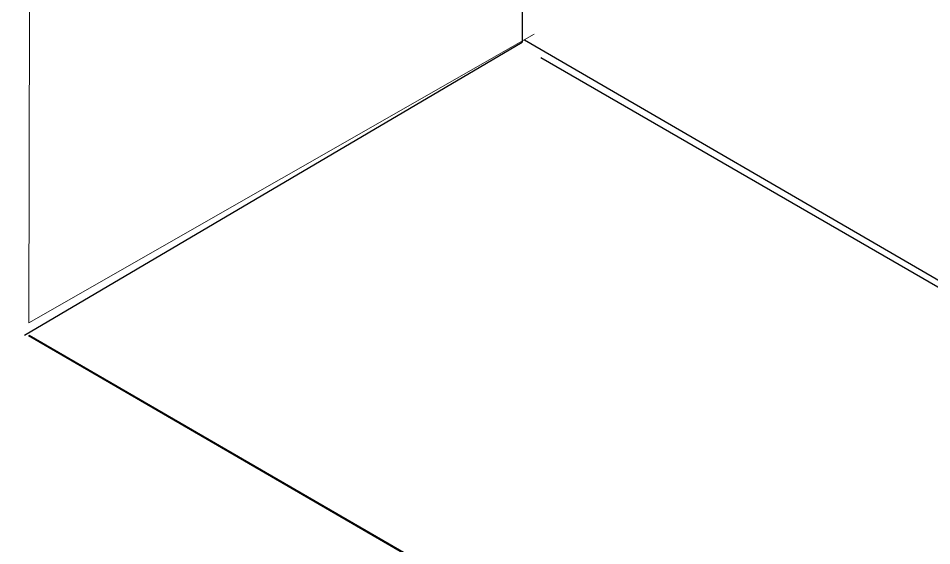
# Model space of a CAD drawing. Header units: inches. Extents: x -17.6 to 82.3, y -15.1 to 23.2.
# Drawn here: x -8.482 to -7.959, y 11.163 to 11.465 of the extents above; entities that cross this region are included whole.
import ezdxf

# ---------------------------------------------------------------- set-up
doc = ezdxf.new("R2010")
doc.units = ezdxf.units.IN
doc.header["$MEASUREMENT"] = 0
doc.layers.add('G-ANNO-TTLB', color=7, linetype='Continuous', lineweight=0)
doc.layers.add('TYVEK', color=7, linetype='Continuous', lineweight=0)

msp = doc.modelspace()

# ---------------------------------------------------------------- hatches: boundary and pattern name
at = {"layer": 'G-ANNO-TTLB', "true_color": 0xff00ff, "transparency": 33554687}
h = msp.add_hatch(color=6, dxfattribs=at)
edge = h.paths.add_edge_path()
edge.add_spline(control_points=[(24.62525, -11.0625), (24.62525, -11.0625), (-16.0625, -11.0625), (-16.0625, -11.0625), (-16.0625, -11.0625), (-16.0625, 23.0625), (-16.0625, 23.0625), (-16.0625, 23.0625), (24.62525, 23.0625), (24.62525, 23.0625), (24.62525, 23.0625), (24.62525, -11.0625), (24.62525, -11.0625)], knot_values=[0, 0, 0, 0, 1, 1, 1, 2, 2, 2, 3, 3, 3, 4, 4, 4, 4], degree=3, periodic=0)
edge = h.paths.add_edge_path()
edge.add_spline(control_points=[(-15.9375, 22.9375), (-15.9375, 22.9375), (-15.9375, -10.9375), (-15.9375, -10.9375), (-15.9375, -10.9375), (24.50025, -10.9375), (24.50025, -10.9375), (24.50025, -10.9375), (24.50025, 22.9375), (24.50025, 22.9375), (24.50025, 22.9375), (-15.9375, 22.9375), (-15.9375, 22.9375)], knot_values=[0, 0, 0, 0, 1, 1, 1, 2, 2, 2, 3, 3, 3, 4, 4, 4, 4], degree=3, periodic=0)
edge.add_line((-15.9375, 22.9375), (-15.9375, 22.9375))
at = {"layer": 'TYVEK', "true_color": 0x000000, "transparency": 33554687}
h = msp.add_hatch(dxfattribs=at)
h.set_pattern_fill('_U', color=18, scale=10, angle=45, style=2, pattern_type=0)
h.set_pattern_definition([(45, (0, 0), (-7.071, 7.071), [])])
h.paths.add_polyline_path([(-8.18708, 11.45597), (-8.47616, 11.29072), (-8.46949, 14.46882), (-8.18469, 14.30197)])

# ---------------------------------------------------------------- linework, layer by layer
at = {"layer": 'G-ANNO-TTLB'}
for points in [[(24.62525, -11.0625), (24.62525, -11.0625), (-16.0625, -11.0625), (-16.0625, -11.0625), (-16.0625, -11.0625), (-16.0625, 23.0625), (-16.0625, 23.0625), (-16.0625, 23.0625), (24.62525, 23.0625), (24.62525, 23.0625), (24.62525, 23.0625), (24.62525, -11.0625), (24.62525, -11.0625)], [(-15.9375, 22.9375), (-15.9375, 22.9375), (-15.9375, -10.9375), (-15.9375, -10.9375), (-15.9375, -10.9375), (24.50025, -10.9375), (24.50025, -10.9375), (24.50025, -10.9375), (24.50025, 22.9375), (24.50025, 22.9375), (24.50025, 22.9375), (-15.9375, 22.9375), (-15.9375, 22.9375)]]:
    msp.add_open_spline(points, degree=3, knots=[0, 0, 0, 0, 1, 1, 1, 2, 2, 2, 3, 3, 3, 4, 4, 4, 4], dxfattribs=at)
at = {"layer": 'TYVEK', "color": 191, "lineweight": 25, "true_color": 0xbf7fff}
for p in [(-8.1938, 14.18962), (-8.47859, 11.28357)]:
    msp.add_line(p, (-8.1938, 11.45129), dxfattribs=at)
at = {"layer": 'TYVEK', "color": 4, "lineweight": 25, "true_color": 0x00ffff}
for p, q in [((-6.415, 10.41998), (-8.19253, 11.45255)), ((-6.41549, 10.41971), (-8.18315, 11.44241)), ((-8.47641, 11.28343), (-6.41549, 10.08767)), ((-8.47592, 11.28371), (-6.415, 10.08794))]:
    msp.add_line(p, q, dxfattribs=at)
at = {"layer": 'TYVEK'}
msp.add_lwpolyline([(-8.18708, 11.45597), (-8.47616, 11.29072), (-8.46949, 14.46882), (-8.18469, 14.30197)], dxfattribs=at)
at = {"layer": 'TYVEK', "color": 4, "lineweight": 25, "true_color": 0x00ffff}
for points in [[(-6.17632, 9.94775), (-6.17632, 9.7881), (-6.34968, 9.69573), (-6.48791, 9.77563), (-6.48791, 9.77563), (-8.52909, 10.95545), (-8.52909, 10.95545), (-8.62565, 11.01127), (-8.68513, 11.11434), (-8.68513, 11.22587), (-8.68513, 11.22587), (-8.68513, 11.40019), (-8.68513, 11.40019)], [(-6.17632, 9.94775), (-6.17632, 9.7881), (-6.34919, 9.69601), (-6.48742, 9.7759), (-6.48742, 9.7759), (-8.5286, 10.95572), (-8.5286, 10.95572), (-8.62517, 11.01154), (-8.68464, 11.11461), (-8.68464, 11.22614), (-8.68464, 11.22614), (-8.68464, 11.40019), (-8.68464, 11.40019)]]:
    msp.add_open_spline(points, degree=3, knots=[0, 0, 0, 0, 1, 1, 1, 2, 2, 2, 3, 3, 3, 4, 4, 4, 4], dxfattribs=at)

doc.saveas('drawing.dxf')
